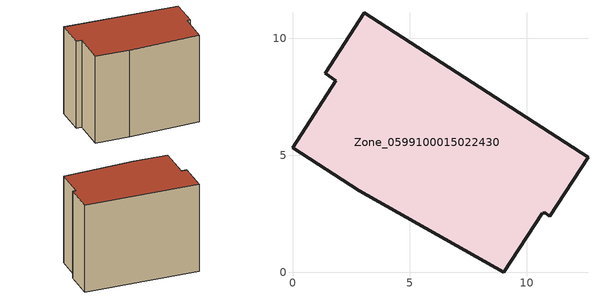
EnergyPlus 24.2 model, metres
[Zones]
Zone_0599100015022430
 floor ground (C_G): 3.07,11.09 12.62,4.92 10.98,2.4 10.74,2.56 10.7,2.5 10.65,2.53 9.02,0 2.84,3.47 0,5.32 1.85,8.19 1.39,8.5 z0.99
 wall outside (C_F): 12.62,4.92 3.07,11.09 1.39,8.5 1.85,8.19 0,5.32 2.84,3.47 9.02,0 10.65,2.53 10.7,2.5 10.74,2.56 10.98,2.4 12.62,4.92 z0.99:10.03
 roof outside (C_R): 10.7,2.5 10.74,2.56 10.98,2.4 12.62,4.92 3.07,11.09 1.39,8.5 1.85,8.19 0,5.32 2.84,3.47 9.02,0 10.65,2.53 z10.03
[BUILDING]
Pand.0599100015022430: North Axis=0; Terrain=City; Loads Convergence Tolerance Value=0.04; Temperature Convergence Tolerance Value=0.4; Solar Distribution=FullExterior; Maximum Number of Warmup Days=25; Minimum Number of Warmup Days=1
[Site:Location]
Rotterdam.The.Hague.AP_ZH_NLD Design_Conditions: Latitude=51.96; Longitude=4.45; Time Zone=1; Elevation=-4.5
[SITE:GROUNDTEMPERATURE:BUILDINGSURFACE]
18, 18, 18, 18, 18, 18, 18, 18, 18, 18, 18, 18
[MATERIAL] Thermal Absorptance=0.9; Solar Absorptance=0.7; Visible Absorptance=0.7
Name | Roughness | Thickness | Conductivity | Density | Specific Heat
G.TI.2006-2014 | MediumSmooth | 0.15 | 0.06 | 540 | 1210
F.TI.2006-2014 | Rough | 0.3 | 0.12 | 1920 | 840
R.TI.2006-2014 | MediumRough | 0.2 | 0.08 | 1500 | 1000
[CONSTRUCTION]
C_G: G.TI.2006-2014
C_F: F.TI.2006-2014
C_R: R.TI.2006-2014
[ZONE]
Zone_0599100015022430: Type=1; Multiplier=1; Ceiling Height=Autocalculate; Volume=Autocalculate; Floor Area=autocalculate; Part of Total Floor Area=Yes
[ZONEINFILTRATION:DESIGNFLOWRATE]
Infil_Zone_0599100015022430: Zone or ZoneList or Space or SpaceList=Zone_0599100015022430; Schedule=AlwaysOn; Design Flow Rate Calculation Method=Flow/Area; Flow Rate per Floor Area=0.0015; Constant Term Coefficient=1; Temperature Term Coefficient=0; Velocity Term Coefficient=0; Velocity Squared Term Coefficient=0
[HVACTEMPLATE:ZONE:IDEALLOADSAIRSYSTEM]
Zone_0599100015022430: Maximum Heating Supply Air Temperature=50; Minimum Cooling Supply Air Temperature=13; Maximum Heating Supply Air Humidity Ratio=0.0156; Minimum Cooling Supply Air Humidity Ratio=0.0077; Heating Limit=NoLimit; Cooling Limit=NoLimit; Dehumidification Control Type=ConstantSensibleHeatRatio; Cooling Sensible Heat Ratio=0.7; Dehumidification Setpoint=60; Humidification Control Type=None; Humidification Setpoint=30; Outdoor Air Method=None; Outdoor Air Flow Rate per Person=0.00944; Outdoor Air Flow Rate per Zone Floor Area=0; Outdoor Air Flow Rate per Zone=0; Demand Controlled Ventilation Type=None; Outdoor Air Economizer Type=NoEconomizer; Heat Recovery Type=None; Sensible Heat Recovery Effectiveness=0.7; Latent Heat Recovery Effectiveness=0.65
[ZONECONTROL:THERMOSTAT]
ThermostatControl_Zone_0599100015022430: Zone or ZoneList=Zone_0599100015022430; Control Type Schedule=DualSetpointControlType; Control 1=Thermostat_Zone_0599100015022430; Temperature Difference Between Cutout And Setpoint=0
[THERMOSTATSETPOINT:DUALSETPOINT]
Thermostat_Zone_0599100015022430: Heating Setpoint Temperature Schedule=HeatingSetpoint_Zone_0599100015022430; Cooling Setpoint Temperature Schedule=CoolingSetpoint_Zone_0599100015022430
[SCHEDULE:COMPACT]
HeatingSetpoint_Zone_0599100015022430: Through: 12/31, For: AllDays, Until: 24:00, 21
CoolingSetpoint_Zone_0599100015022430: Through: 12/31, For: AllDays, Until: 24:00, 24
DualSetpointControlType: Through: 12/31, For: AllDays, Until: 24:00, 4
AlwaysOn: Through: 12/31, For: AllDays, Until: 24:00, 1
